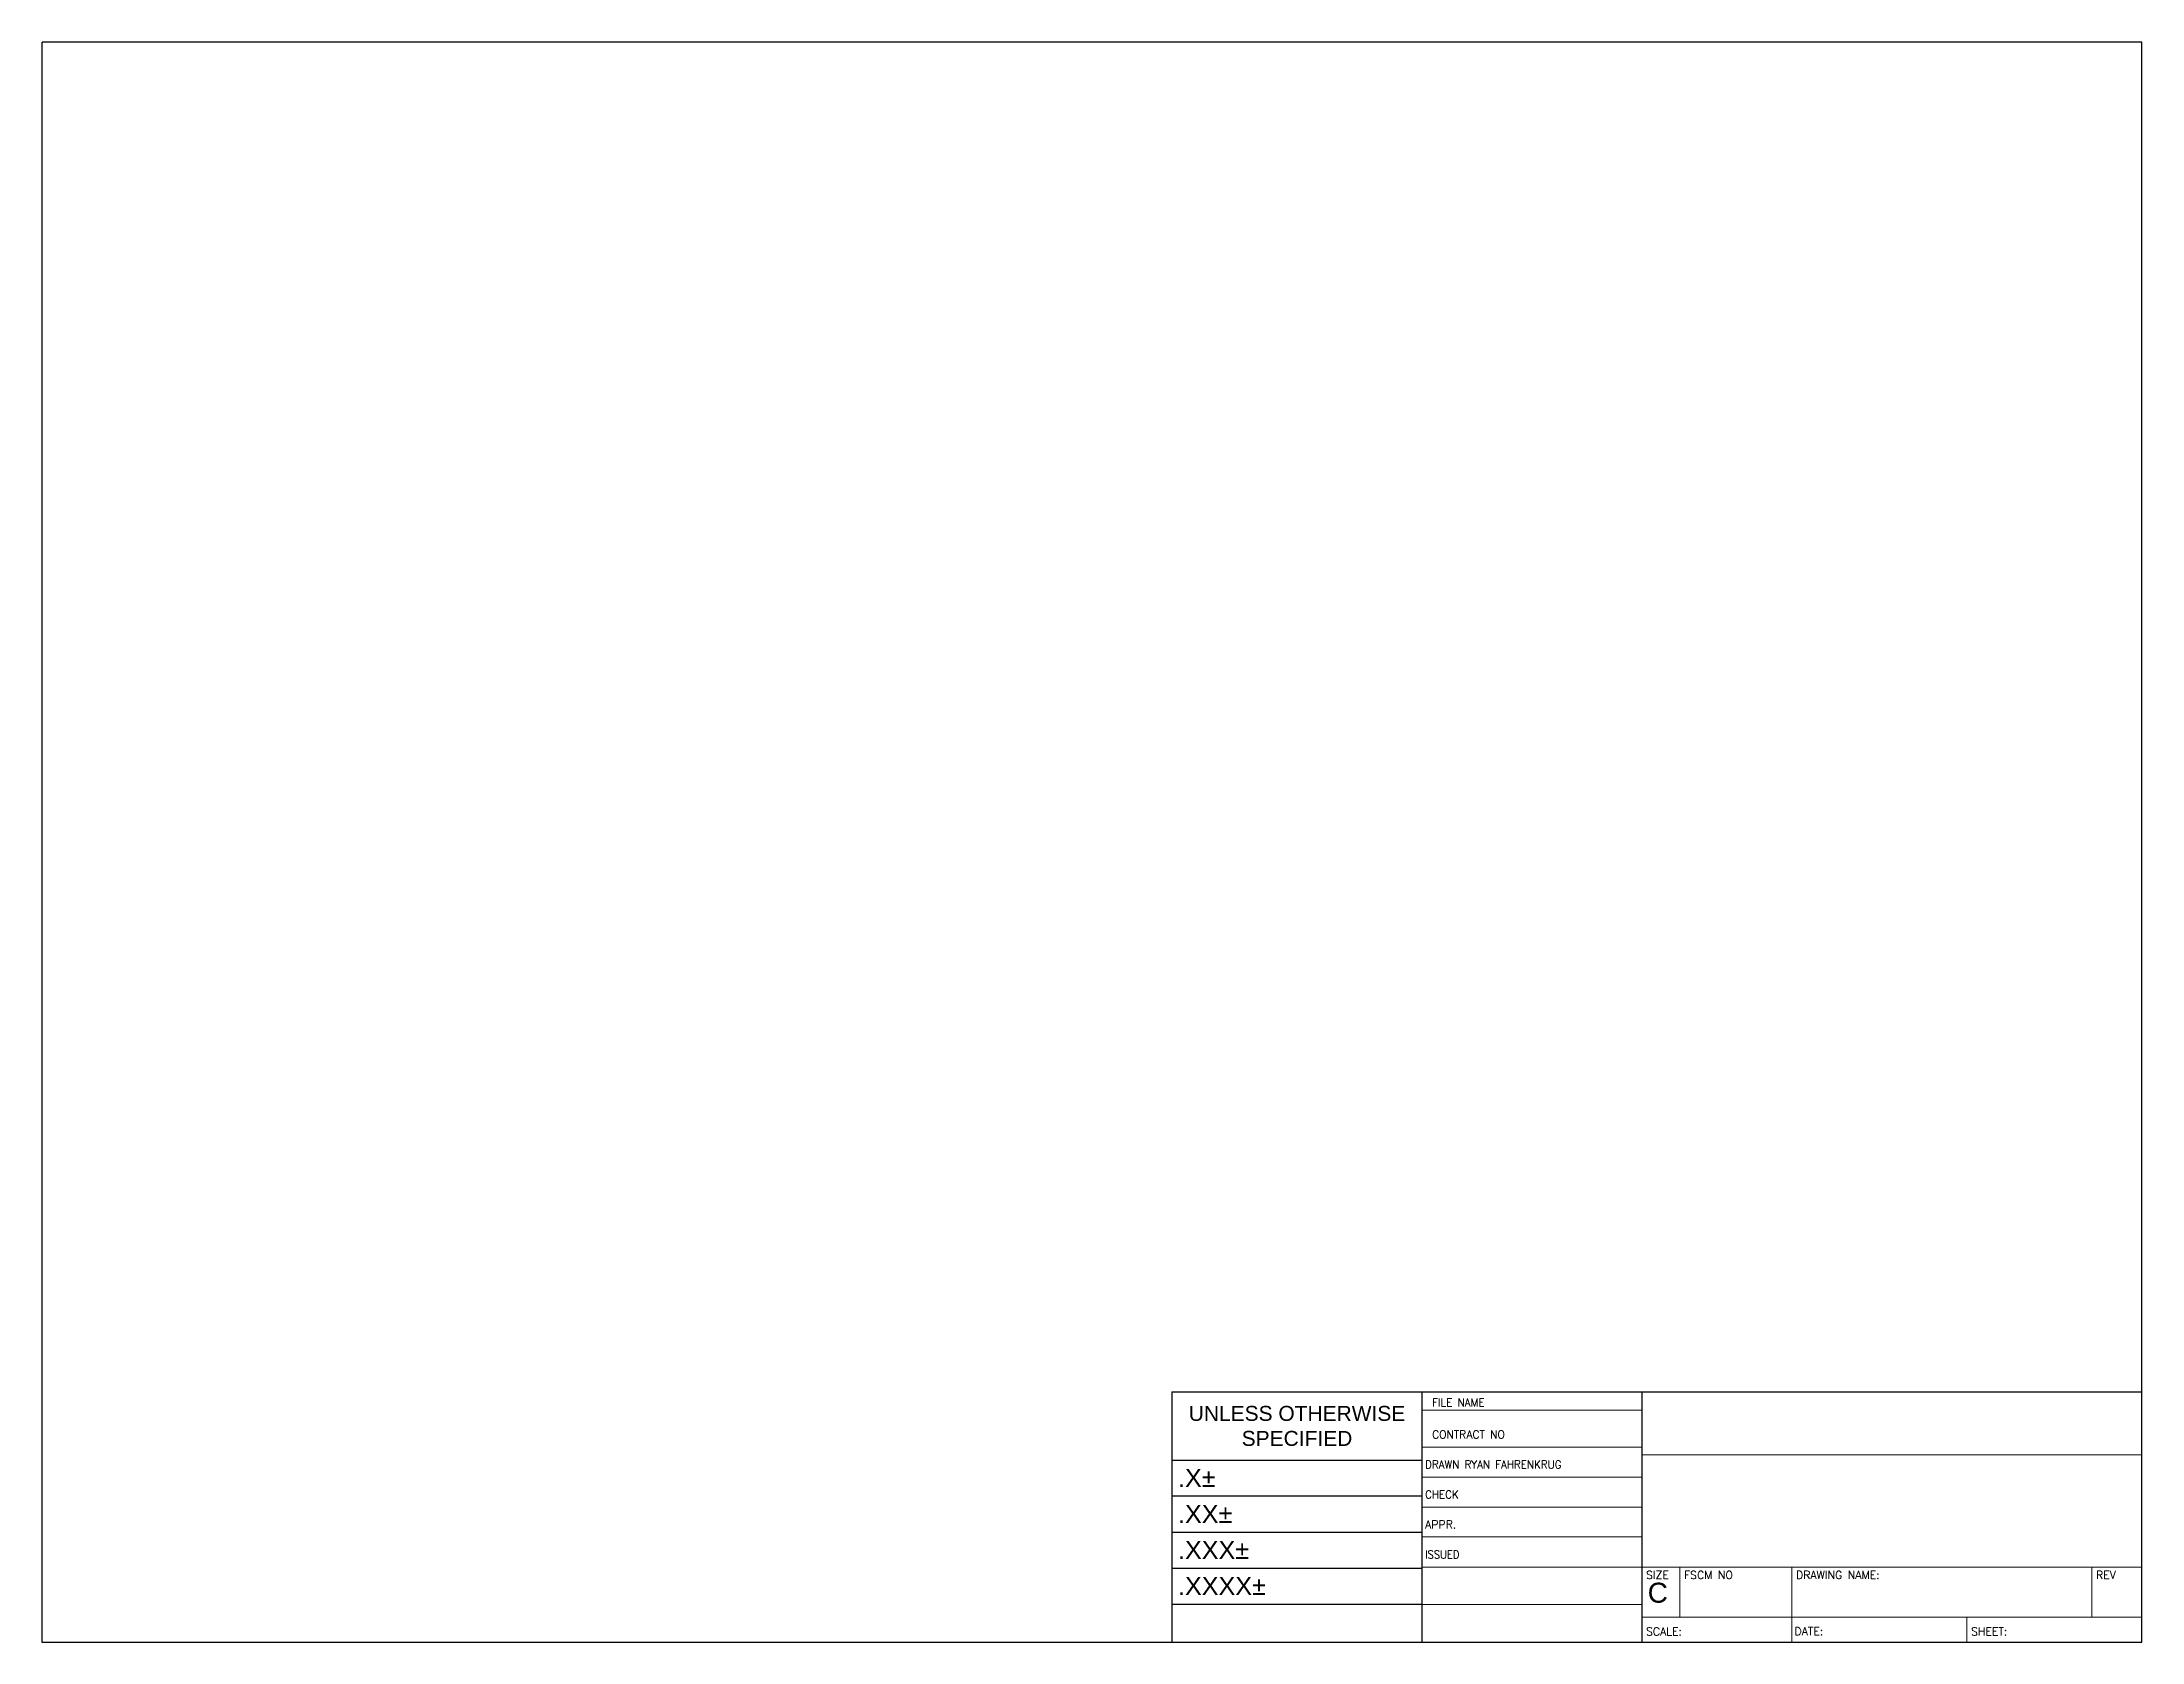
# Paper-space layout 'ANSI C Title Block' of a CAD drawing. Header units: inches. Extents: x 0 to 21, y 0 to 16.
import ezdxf
from ezdxf.enums import TextEntityAlignment as Align

# ---------------------------------------------------------------- set-up
doc = ezdxf.new("R2010")
doc.units = ezdxf.units.IN
doc.header["$MEASUREMENT"] = 0
doc.layers.add('Title Block', color=7, linetype='Continuous')
doc.styles.add('ACANSTS', font='romans.shx', dxfattribs={"height": 1})
doc.styles.get("Standard").update_dxf_attribs({"font": 'arial.ttf'})

# ---------------------------------------------------------------- blocks, each defined once
blk = doc.blocks.new('*T10')
at = {"layer": 'Title Block', "color": 0, "linetype": 'ByBlock', "lineweight": -2, "transparency": 16777216}
for p, q in [((0, 0), (2.5, 0)), ((0, 0), (0, -2.501)), ((2.5, 0), (2.5, -2.501)), ((0, -0.681), (2.5, -0.681)), ((0, -1.041), (2.5, -1.041)), ((0, -1.401), (2.5, -1.401)), ((0, -1.761), (2.5, -1.761)), ((0, -2.121), (2.5, -2.121)), ((0, -2.501), (2.5, -2.501))]:
    blk.add_line(p, q, dxfattribs=at)
at = {"layer": 'Title Block', "color": 0, "transparency": 16777216, "width": 2.38}
for s, insert, char_height, attachment_point in [('UNLESS OTHERWISE SPECIFIED', (1.25, -0.341), 0.15, 5), ('.X%%P', (0.06, -0.861), 0.18, 4), ('.XX%%P', (0.06, -1.221), 0.18, 4), ('.XXX%%P', (0.06, -1.581), 0.18, 4), ('.XXXX%%P', (0.06, -1.941), 0.18, 4)]:
    blk.add_mtext(s, dxfattribs=dict(at, insert=insert, char_height=char_height, attachment_point=attachment_point))

psp = doc.layouts.new('ANSI C Title Block')

# ---------------------------------------------------------------- linework, layer by layer
at = {"layer": 'Title Block'}
for p, q in [((21, 16), (0, 16)), ((0, 16), (0, 0)), ((21, 0), (21, 16)), ((16, 0), (16, 2.5)), ((0, 0), (21, 0))]:
    psp.add_line(p, q, dxfattribs=at)
at = {"layer": 'Title Block', "lineweight": 15}
for p, q in [((13.8, 2.32), (16, 2.32)), ((16, 1.95), (13.8, 1.95)), ((21, 1.87), (16, 1.87)), ((16, 1.65), (13.8, 1.65)), ((16, 1.35), (13.8, 1.35)), ((16, 1.05), (13.8, 1.05)), ((16, 0.75), (13.8, 0.75)), ((21, 0.75), (16, 0.75)), ((16.38, 0.75), (16.38, 0.25)), ((17.5, 0.75), (17.5, 0)), ((20.5, 0.75), (20.5, 0.25)), ((16, 0.375), (13.8, 0.375)), ((21, 0.25), (16, 0.25)), ((19.25, 0), (19.25, 0.25))]:
    psp.add_line(p, q, dxfattribs=at)
at = {"layer": 'Title Block'}
psp.add_lwpolyline([(21, 2.5), (13.8, 2.5), (13.8, 0), (21, 0)], close=True, dxfattribs=at)

# ---------------------------------------------------------------- block references
psp.add_blockref('*T10', (11.3, 2.501))

# ---------------------------------------------------------------- texts
at = {"layer": 'Title Block', "lineweight": 15, "style": 'ACANSTS'}
for s, width, p in [('FILE NAME', 0.951562, (13.901, 2.355)), ('CONTRACT NO', 0.979028, (13.901, 2.035)), ('DRAWN RYAN FAHRENKRUG', 0.942857, (13.831, 1.735))]:
    psp.add_text(s, height=0.08, dxfattribs=dict(at, width=width)).set_placement(p)
for s, width, p in [('CHECK', 0.942857, (13.831, 1.475)), ('ISSUED', 0.90932, (13.831, 0.875))]:
    psp.add_text(s, height=0.08, dxfattribs=dict(at, width=width)).set_placement(p, align=Align.MIDDLE_LEFT)
for s, p in [('APPR.', (13.831, 1.175)), ('SCALE:', (16.04, 0.105)), ('SHEET:', (19.29, 0.105))]:
    psp.add_text(s, height=0.08, dxfattribs=at).set_placement(p, align=Align.MIDDLE_LEFT)
for s, p in [('SIZE', (16.04, 0.63)), ('FSCM NO', (16.42, 0.63)), ('DRAWING NAME:', (17.54, 0.63)), ('REV', (20.54, 0.63)), ('DATE:', (17.525, 0.067))]:
    psp.add_text(s, height=0.08, dxfattribs=at).set_placement(p)
at = {"layer": 'Title Block', "insert": (16.057, 0.593), "char_height": 0.2, "attachment_point": 1}
psp.add_mtext_dynamic_manual_height_columns('C', width=0.32337, gutter_width=1, heights=[0], dxfattribs=at)

doc.saveas('drawing.dxf')
